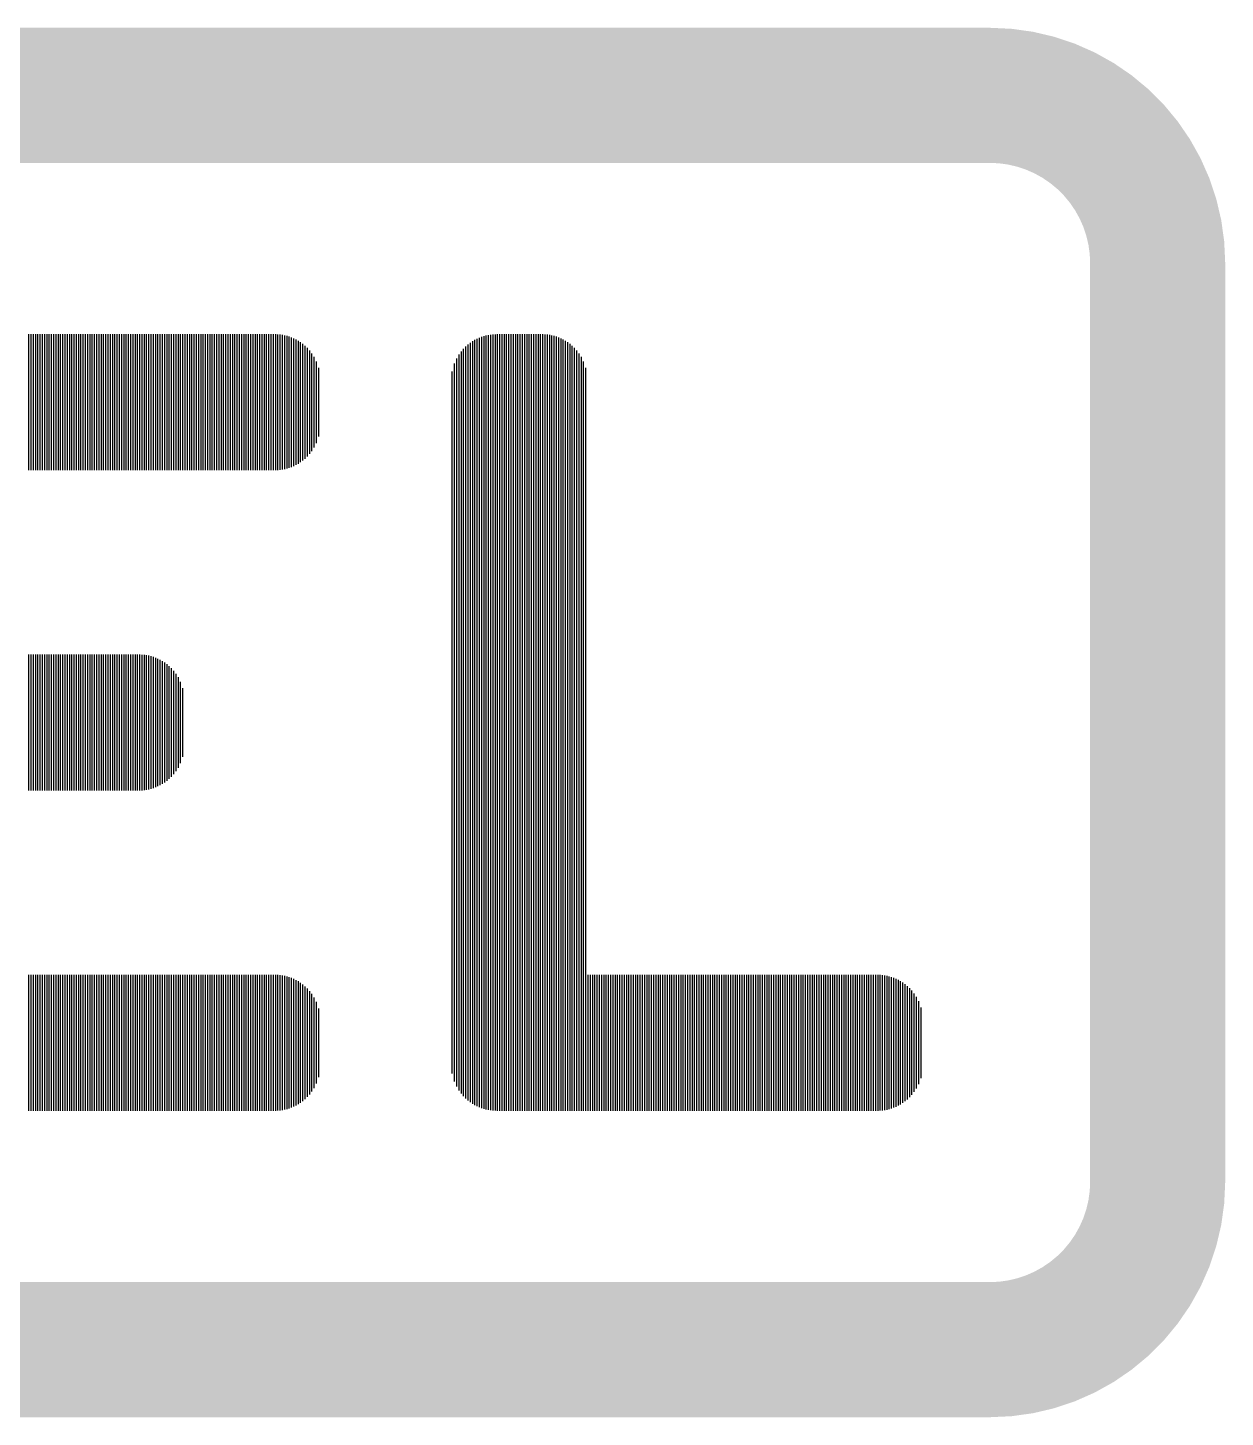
# Model space of a CAD drawing. Extents: x 1.8 to 21.6, y 5 to 12.
# Drawn here: x 13.294 to 13.915, y 7.128 to 7.848 of the extents above; entities that cross this region are included whole.
import ezdxf

# ---------------------------------------------------------------- set-up
doc = ezdxf.new("R2010")
doc.units = 0
doc.header["$MEASUREMENT"] = 0
doc.layers.get('0').update_dxf_attribs({"linetype": 'CONTINUOUS'})

msp = doc.modelspace()

# ---------------------------------------------------------------- linework, layer by layer
for p, q in [((13.29472, 7.6188), (13.29472, 7.68921)), ((13.2959, 7.6188), (13.2959, 7.68921)), ((13.29707, 7.6188), (13.29707, 7.68921)), ((13.29824, 7.6188), (13.29824, 7.68921)), ((13.29942, 7.6188), (13.29942, 7.68921)), ((13.30059, 7.6188), (13.30059, 7.68921)), ((13.30177, 7.6188), (13.30177, 7.68921)), ((13.30294, 7.6188), (13.30294, 7.68921)), ((13.30411, 7.6188), (13.30411, 7.68921)), ((13.30529, 7.6188), (13.30529, 7.68921)), ((13.30646, 7.6188), (13.30646, 7.68921)), ((13.30763, 7.6188), (13.30763, 7.68921)), ((13.30881, 7.6188), (13.30881, 7.68921)), ((13.30998, 7.6188), (13.30998, 7.68921)), ((13.31115, 7.6188), (13.31115, 7.68921)), ((13.31233, 7.6188), (13.31233, 7.68921)), ((13.3135, 7.6188), (13.3135, 7.68921)), ((13.31467, 7.6188), (13.31467, 7.68921)), ((13.31585, 7.6188), (13.31585, 7.68921)), ((13.31702, 7.6188), (13.31702, 7.68921)), ((13.31819, 7.6188), (13.31819, 7.68921)), ((13.31937, 7.6188), (13.31937, 7.68921)), ((13.32054, 7.6188), (13.32054, 7.68921)), ((13.32171, 7.6188), (13.32171, 7.68921)), ((13.32289, 7.6188), (13.32289, 7.68921)), ((13.32406, 7.6188), (13.32406, 7.68921)), ((13.32523, 7.6188), (13.32523, 7.68921)), ((13.32641, 7.6188), (13.32641, 7.68921)), ((13.32758, 7.6188), (13.32758, 7.68921)), ((13.32875, 7.6188), (13.32875, 7.68921)), ((13.32993, 7.6188), (13.32993, 7.68921)), ((13.3311, 7.6188), (13.3311, 7.68921)), ((13.33227, 7.6188), (13.33227, 7.68921)), ((13.33345, 7.6188), (13.33345, 7.68921)), ((13.33462, 7.6188), (13.33462, 7.68921)), ((13.3358, 7.6188), (13.3358, 7.68921)), ((13.33697, 7.6188), (13.33697, 7.68921)), ((13.33814, 7.6188), (13.33814, 7.68921)), ((13.33932, 7.6188), (13.33932, 7.68921)), ((13.34049, 7.6188), (13.34049, 7.68921)), ((13.34166, 7.6188), (13.34166, 7.68921)), ((13.34284, 7.6188), (13.34284, 7.68921)), ((13.34401, 7.6188), (13.34401, 7.68921)), ((13.34518, 7.6188), (13.34518, 7.68921)), ((13.34636, 7.6188), (13.34636, 7.68921)), ((13.34753, 7.6188), (13.34753, 7.68921)), ((13.3487, 7.6188), (13.3487, 7.68921)), ((13.34988, 7.6188), (13.34988, 7.68921)), ((13.35105, 7.6188), (13.35105, 7.68921)), ((13.35222, 7.6188), (13.35222, 7.68921)), ((13.3534, 7.6188), (13.3534, 7.68921)), ((13.35457, 7.6188), (13.35457, 7.68921)), ((13.35574, 7.6188), (13.35574, 7.68921)), ((13.35692, 7.6188), (13.35692, 7.68921)), ((13.35809, 7.6188), (13.35809, 7.68921)), ((13.35926, 7.6188), (13.35926, 7.68921)), ((13.36044, 7.6188), (13.36044, 7.68921)), ((13.36161, 7.6188), (13.36161, 7.68921)), ((13.36278, 7.6188), (13.36278, 7.68921)), ((13.36396, 7.6188), (13.36396, 7.68921)), ((13.36513, 7.6188), (13.36513, 7.68921)), ((13.36631, 7.6188), (13.36631, 7.68921)), ((13.36748, 7.6188), (13.36748, 7.68921)), ((13.36865, 7.6188), (13.36865, 7.68921)), ((13.36983, 7.6188), (13.36983, 7.68921)), ((13.371, 7.6188), (13.371, 7.68921)), ((13.37217, 7.6188), (13.37217, 7.68921)), ((13.37335, 7.6188), (13.37335, 7.68921)), ((13.37452, 7.6188), (13.37452, 7.68921)), ((13.37569, 7.6188), (13.37569, 7.68921)), ((13.37687, 7.6188), (13.37687, 7.68921)), ((13.37804, 7.6188), (13.37804, 7.68921)), ((13.37921, 7.6188), (13.37921, 7.68921)), ((13.38039, 7.6188), (13.38039, 7.68921)), ((13.38156, 7.6188), (13.38156, 7.68921)), ((13.38273, 7.6188), (13.38273, 7.68921)), ((13.38391, 7.6188), (13.38391, 7.68921)), ((13.38508, 7.6188), (13.38508, 7.68921)), ((13.38625, 7.6188), (13.38625, 7.68921)), ((13.38743, 7.6188), (13.38743, 7.68921)), ((13.3886, 7.6188), (13.3886, 7.68921)), ((13.38977, 7.6188), (13.38977, 7.68921)), ((13.39095, 7.6188), (13.39095, 7.68921)), ((13.39212, 7.6188), (13.39212, 7.68921)), ((13.39329, 7.6188), (13.39329, 7.68921)), ((13.39447, 7.6188), (13.39447, 7.68921)), ((13.39564, 7.6188), (13.39564, 7.68921)), ((13.39681, 7.6188), (13.39681, 7.68921)), ((13.39799, 7.6188), (13.39799, 7.68921)), ((13.39916, 7.6188), (13.39916, 7.68921)), ((13.40034, 7.6188), (13.40034, 7.68921)), ((13.40151, 7.6188), (13.40151, 7.68921)), ((13.40268, 7.6188), (13.40268, 7.68921)), ((13.40386, 7.6188), (13.40386, 7.68921)), ((13.40503, 7.6188), (13.40503, 7.68921)), ((13.4062, 7.6188), (13.4062, 7.68921)), ((13.40738, 7.6188), (13.40738, 7.68921)), ((13.40855, 7.6188), (13.40855, 7.68921)), ((13.40972, 7.6188), (13.40972, 7.68921)), ((13.4109, 7.6188), (13.4109, 7.68921)), ((13.41207, 7.6188), (13.41207, 7.68921)), ((13.41324, 7.6188), (13.41324, 7.68921)), ((13.41442, 7.6188), (13.41442, 7.68921)), ((13.41559, 7.6188), (13.41559, 7.68921)), ((13.41676, 7.6188), (13.41676, 7.68921)), ((13.41794, 7.6188), (13.41794, 7.68921)), ((13.41911, 7.6188), (13.41911, 7.68921)), ((13.42028, 7.6188), (13.42028, 7.68921)), ((13.42146, 7.6188), (13.42146, 7.68921)), ((13.42263, 7.61881), (13.42263, 7.68921)), ((13.4238, 7.61886), (13.4238, 7.68916)), ((13.42498, 7.61896), (13.42498, 7.68905)), ((13.42615, 7.61913), (13.42615, 7.68888)), ((13.42732, 7.61936), (13.42732, 7.68865)), ((13.4285, 7.61965), (13.4285, 7.68836)), ((13.42967, 7.62001), (13.42967, 7.68801)), ((13.43084, 7.62044), (13.43084, 7.68758)), ((13.43202, 7.62094), (13.43202, 7.68708)), ((13.43319, 7.62151), (13.43319, 7.6865)), ((13.43437, 7.62217), (13.43437, 7.68584)), ((13.43554, 7.62293), (13.43554, 7.68508)), ((13.43671, 7.62379), (13.43671, 7.68422)), ((13.43789, 7.62477), (13.43789, 7.68324)), ((13.5212, 7.29324), (13.5212, 7.68287)), ((13.52237, 7.29221), (13.52237, 7.6839)), ((13.52355, 7.29131), (13.52355, 7.6848)), ((13.52472, 7.29052), (13.52472, 7.68559)), ((13.52589, 7.28982), (13.52589, 7.68628)), ((13.52707, 7.28922), (13.52707, 7.68689)), ((13.52824, 7.28869), (13.52824, 7.68741)), ((13.52941, 7.28824), (13.52941, 7.68787)), ((13.53059, 7.28786), (13.53059, 7.68825)), ((13.53176, 7.28754), (13.53176, 7.68856)), ((13.53293, 7.28729), (13.53293, 7.68881)), ((13.53411, 7.28711), (13.53411, 7.689)), ((13.53528, 7.28698), (13.53528, 7.68913)), ((13.53646, 7.28691), (13.53646, 7.6892)), ((13.53763, 7.2869), (13.53763, 7.68921)), ((13.5388, 7.2869), (13.5388, 7.68921)), ((13.53998, 7.2869), (13.53998, 7.68921)), ((13.54115, 7.2869), (13.54115, 7.68921)), ((13.54232, 7.2869), (13.54232, 7.68921)), ((13.5435, 7.2869), (13.5435, 7.68921)), ((13.54467, 7.2869), (13.54467, 7.68921)), ((13.54584, 7.2869), (13.54584, 7.68921)), ((13.54702, 7.2869), (13.54702, 7.68921)), ((13.54819, 7.2869), (13.54819, 7.68921)), ((13.54936, 7.2869), (13.54936, 7.68921)), ((13.55054, 7.2869), (13.55054, 7.68921)), ((13.55171, 7.2869), (13.55171, 7.68921)), ((13.55288, 7.2869), (13.55288, 7.68921)), ((13.55406, 7.2869), (13.55406, 7.68921)), ((13.55523, 7.2869), (13.55523, 7.68921)), ((13.5564, 7.2869), (13.5564, 7.68921)), ((13.55758, 7.2869), (13.55758, 7.68921)), ((13.55875, 7.2869), (13.55875, 7.68921)), ((13.55992, 7.2869), (13.55992, 7.68921)), ((13.5611, 7.2869), (13.5611, 7.68921)), ((13.56227, 7.2869), (13.56227, 7.68916)), ((13.56344, 7.2869), (13.56344, 7.68905)), ((13.56462, 7.2869), (13.56462, 7.68888)), ((13.56579, 7.2869), (13.56579, 7.68865)), ((13.56696, 7.2869), (13.56696, 7.68836)), ((13.56814, 7.2869), (13.56814, 7.688)), ((13.56931, 7.2869), (13.56931, 7.68758)), ((13.57049, 7.2869), (13.57049, 7.68708)), ((13.57166, 7.2869), (13.57166, 7.6865)), ((13.57283, 7.2869), (13.57283, 7.68584)), ((13.57401, 7.2869), (13.57401, 7.68508)), ((13.57518, 7.2869), (13.57518, 7.68422)), ((13.57635, 7.2869), (13.57635, 7.68324)), ((13.43906, 7.6259), (13.43906, 7.68212)), ((13.44023, 7.6272), (13.44023, 7.68082)), ((13.44141, 7.62872), (13.44141, 7.6793)), ((13.44258, 7.63055), (13.44258, 7.67746)), ((13.51651, 7.29938), (13.51651, 7.67673)), ((13.51768, 7.2974), (13.51768, 7.6787)), ((13.51885, 7.29579), (13.51885, 7.68032)), ((13.52003, 7.29442), (13.52003, 7.68169)), ((13.57753, 7.2869), (13.57753, 7.68212)), ((13.5787, 7.2869), (13.5787, 7.68082)), ((13.57987, 7.2869), (13.57987, 7.6793)), ((13.58105, 7.2869), (13.58105, 7.67746)), ((13.44375, 7.63288), (13.44375, 7.67514)), ((13.44493, 7.63623), (13.44493, 7.67178)), ((13.51416, 7.30614), (13.51416, 7.66996)), ((13.51533, 7.30196), (13.51533, 7.67415)), ((13.58222, 7.2869), (13.58222, 7.67514)), ((13.58339, 7.2869), (13.58339, 7.67178)), ((13.29472, 7.45285), (13.29472, 7.52326)), ((13.2959, 7.45285), (13.2959, 7.52326)), ((13.29707, 7.45285), (13.29707, 7.52326)), ((13.29824, 7.45285), (13.29824, 7.52326)), ((13.29942, 7.45285), (13.29942, 7.52326)), ((13.30059, 7.45285), (13.30059, 7.52326)), ((13.30177, 7.45285), (13.30177, 7.52326)), ((13.30294, 7.45285), (13.30294, 7.52326)), ((13.30411, 7.45285), (13.30411, 7.52326)), ((13.30529, 7.45285), (13.30529, 7.52326)), ((13.30646, 7.45285), (13.30646, 7.52326)), ((13.30763, 7.45285), (13.30763, 7.52326)), ((13.30881, 7.45285), (13.30881, 7.52326)), ((13.30998, 7.45285), (13.30998, 7.52326)), ((13.31115, 7.45285), (13.31115, 7.52326)), ((13.31233, 7.45285), (13.31233, 7.52326)), ((13.3135, 7.45285), (13.3135, 7.52326)), ((13.31467, 7.45285), (13.31467, 7.52326)), ((13.31585, 7.45285), (13.31585, 7.52326)), ((13.31702, 7.45285), (13.31702, 7.52326)), ((13.31819, 7.45285), (13.31819, 7.52326)), ((13.31937, 7.45285), (13.31937, 7.52326)), ((13.32054, 7.45285), (13.32054, 7.52326)), ((13.32171, 7.45285), (13.32171, 7.52326)), ((13.32289, 7.45285), (13.32289, 7.52326)), ((13.32406, 7.45285), (13.32406, 7.52326)), ((13.32523, 7.45285), (13.32523, 7.52326)), ((13.32641, 7.45285), (13.32641, 7.52326)), ((13.32758, 7.45285), (13.32758, 7.52326)), ((13.32875, 7.45285), (13.32875, 7.52326)), ((13.32993, 7.45285), (13.32993, 7.52326)), ((13.3311, 7.45285), (13.3311, 7.52326)), ((13.33227, 7.45285), (13.33227, 7.52326)), ((13.33345, 7.45285), (13.33345, 7.52326)), ((13.33462, 7.45285), (13.33462, 7.52326)), ((13.3358, 7.45285), (13.3358, 7.52326)), ((13.33697, 7.45285), (13.33697, 7.52326)), ((13.33814, 7.45285), (13.33814, 7.52326)), ((13.33932, 7.45285), (13.33932, 7.52326)), ((13.34049, 7.45285), (13.34049, 7.52326)), ((13.34166, 7.45285), (13.34166, 7.52326)), ((13.34284, 7.45285), (13.34284, 7.52326)), ((13.34401, 7.45285), (13.34401, 7.52326)), ((13.34518, 7.45285), (13.34518, 7.52326)), ((13.34636, 7.45285), (13.34636, 7.52326)), ((13.34753, 7.45285), (13.34753, 7.52326)), ((13.3487, 7.45285), (13.3487, 7.52326)), ((13.34988, 7.45285), (13.34988, 7.52326)), ((13.35105, 7.45285), (13.35105, 7.52326)), ((13.35222, 7.45285), (13.35222, 7.52325)), ((13.3534, 7.4529), (13.3534, 7.5232)), ((13.35457, 7.45301), (13.35457, 7.5231)), ((13.35574, 7.45318), (13.35574, 7.52293)), ((13.35692, 7.45341), (13.35692, 7.5227)), ((13.35809, 7.4537), (13.35809, 7.52241)), ((13.35926, 7.45405), (13.35926, 7.52205)), ((13.36044, 7.45448), (13.36044, 7.52162)), ((13.36161, 7.45498), (13.36161, 7.52113)), ((13.36278, 7.45556), (13.36278, 7.52055)), ((13.36396, 7.45622), (13.36396, 7.51989)), ((13.36513, 7.45698), (13.36513, 7.51913)), ((13.36631, 7.45784), (13.36631, 7.51827)), ((13.36748, 7.45882), (13.36748, 7.51729)), ((13.36865, 7.45994), (13.36865, 7.51616)), ((13.36983, 7.46124), (13.36983, 7.51487)), ((13.371, 7.46276), (13.371, 7.51334)), ((13.37217, 7.46459), (13.37217, 7.51151)), ((13.37335, 7.46692), (13.37335, 7.50919)), ((13.37452, 7.47027), (13.37452, 7.50583)), ((13.29472, 7.2869), (13.29472, 7.3573)), ((13.2959, 7.2869), (13.2959, 7.3573)), ((13.29707, 7.2869), (13.29707, 7.3573)), ((13.29824, 7.2869), (13.29824, 7.3573)), ((13.29942, 7.2869), (13.29942, 7.3573)), ((13.30059, 7.2869), (13.30059, 7.3573)), ((13.30177, 7.2869), (13.30177, 7.3573)), ((13.30294, 7.2869), (13.30294, 7.3573)), ((13.30411, 7.2869), (13.30411, 7.3573)), ((13.30529, 7.2869), (13.30529, 7.3573)), ((13.30646, 7.2869), (13.30646, 7.3573)), ((13.30763, 7.2869), (13.30763, 7.3573)), ((13.30881, 7.2869), (13.30881, 7.3573)), ((13.30998, 7.2869), (13.30998, 7.3573)), ((13.31115, 7.2869), (13.31115, 7.3573)), ((13.31233, 7.2869), (13.31233, 7.3573)), ((13.3135, 7.2869), (13.3135, 7.3573)), ((13.31467, 7.2869), (13.31467, 7.3573)), ((13.31585, 7.2869), (13.31585, 7.3573)), ((13.31702, 7.2869), (13.31702, 7.3573)), ((13.31819, 7.2869), (13.31819, 7.3573)), ((13.31937, 7.2869), (13.31937, 7.3573)), ((13.32054, 7.2869), (13.32054, 7.3573)), ((13.32171, 7.2869), (13.32171, 7.3573)), ((13.32289, 7.2869), (13.32289, 7.3573)), ((13.32406, 7.2869), (13.32406, 7.3573)), ((13.32523, 7.2869), (13.32523, 7.3573)), ((13.32641, 7.2869), (13.32641, 7.3573)), ((13.32758, 7.2869), (13.32758, 7.3573)), ((13.32875, 7.2869), (13.32875, 7.3573)), ((13.32993, 7.2869), (13.32993, 7.3573)), ((13.3311, 7.2869), (13.3311, 7.3573)), ((13.33227, 7.2869), (13.33227, 7.3573)), ((13.33345, 7.2869), (13.33345, 7.3573)), ((13.33462, 7.2869), (13.33462, 7.3573)), ((13.3358, 7.2869), (13.3358, 7.3573)), ((13.33697, 7.2869), (13.33697, 7.3573)), ((13.33814, 7.2869), (13.33814, 7.3573)), ((13.33932, 7.2869), (13.33932, 7.3573)), ((13.34049, 7.2869), (13.34049, 7.3573)), ((13.34166, 7.2869), (13.34166, 7.3573)), ((13.34284, 7.2869), (13.34284, 7.3573)), ((13.34401, 7.2869), (13.34401, 7.3573)), ((13.34518, 7.2869), (13.34518, 7.3573)), ((13.34636, 7.2869), (13.34636, 7.3573)), ((13.34753, 7.2869), (13.34753, 7.3573)), ((13.3487, 7.2869), (13.3487, 7.3573)), ((13.34988, 7.2869), (13.34988, 7.3573)), ((13.35105, 7.2869), (13.35105, 7.3573)), ((13.35222, 7.2869), (13.35222, 7.3573)), ((13.3534, 7.2869), (13.3534, 7.3573)), ((13.35457, 7.2869), (13.35457, 7.3573)), ((13.35574, 7.2869), (13.35574, 7.3573)), ((13.35692, 7.2869), (13.35692, 7.3573)), ((13.35809, 7.2869), (13.35809, 7.3573)), ((13.35926, 7.2869), (13.35926, 7.3573)), ((13.36044, 7.2869), (13.36044, 7.3573)), ((13.36161, 7.2869), (13.36161, 7.3573)), ((13.36278, 7.2869), (13.36278, 7.3573)), ((13.36396, 7.2869), (13.36396, 7.3573)), ((13.36513, 7.2869), (13.36513, 7.3573)), ((13.36631, 7.2869), (13.36631, 7.3573)), ((13.36748, 7.2869), (13.36748, 7.3573)), ((13.36865, 7.2869), (13.36865, 7.3573)), ((13.36983, 7.2869), (13.36983, 7.3573)), ((13.371, 7.2869), (13.371, 7.3573)), ((13.37217, 7.2869), (13.37217, 7.3573)), ((13.37335, 7.2869), (13.37335, 7.3573)), ((13.37452, 7.2869), (13.37452, 7.3573)), ((13.37569, 7.2869), (13.37569, 7.3573)), ((13.37687, 7.2869), (13.37687, 7.3573)), ((13.37804, 7.2869), (13.37804, 7.3573)), ((13.37921, 7.2869), (13.37921, 7.3573)), ((13.38039, 7.2869), (13.38039, 7.3573)), ((13.38156, 7.2869), (13.38156, 7.3573)), ((13.38273, 7.2869), (13.38273, 7.3573)), ((13.38391, 7.2869), (13.38391, 7.3573)), ((13.38508, 7.2869), (13.38508, 7.3573)), ((13.38625, 7.2869), (13.38625, 7.3573)), ((13.38743, 7.2869), (13.38743, 7.3573)), ((13.3886, 7.2869), (13.3886, 7.3573)), ((13.38977, 7.2869), (13.38977, 7.3573)), ((13.39095, 7.2869), (13.39095, 7.3573)), ((13.39212, 7.2869), (13.39212, 7.3573)), ((13.39329, 7.2869), (13.39329, 7.3573)), ((13.39447, 7.2869), (13.39447, 7.3573)), ((13.39564, 7.2869), (13.39564, 7.3573)), ((13.39681, 7.2869), (13.39681, 7.3573)), ((13.39799, 7.2869), (13.39799, 7.3573)), ((13.39916, 7.2869), (13.39916, 7.3573)), ((13.40034, 7.2869), (13.40034, 7.3573)), ((13.40151, 7.2869), (13.40151, 7.3573)), ((13.40268, 7.2869), (13.40268, 7.3573)), ((13.40386, 7.2869), (13.40386, 7.3573)), ((13.40503, 7.2869), (13.40503, 7.3573)), ((13.4062, 7.2869), (13.4062, 7.3573)), ((13.40738, 7.2869), (13.40738, 7.3573)), ((13.40855, 7.2869), (13.40855, 7.3573)), ((13.40972, 7.2869), (13.40972, 7.3573)), ((13.4109, 7.2869), (13.4109, 7.3573)), ((13.41207, 7.2869), (13.41207, 7.3573)), ((13.41324, 7.2869), (13.41324, 7.3573)), ((13.41442, 7.2869), (13.41442, 7.3573)), ((13.41559, 7.2869), (13.41559, 7.3573)), ((13.41676, 7.2869), (13.41676, 7.3573)), ((13.41794, 7.2869), (13.41794, 7.3573)), ((13.41911, 7.2869), (13.41911, 7.3573)), ((13.42028, 7.2869), (13.42028, 7.3573)), ((13.42146, 7.2869), (13.42146, 7.3573)), ((13.42263, 7.2869), (13.42263, 7.3573)), ((13.4238, 7.28695), (13.4238, 7.35725)), ((13.42498, 7.28705), (13.42498, 7.35714)), ((13.42615, 7.28722), (13.42615, 7.35697)), ((13.42732, 7.28745), (13.42732, 7.35675)), ((13.4285, 7.28774), (13.4285, 7.35645)), ((13.42967, 7.2881), (13.42967, 7.3561)), ((13.43084, 7.28853), (13.43084, 7.35567)), ((13.43202, 7.28903), (13.43202, 7.35517)), ((13.43319, 7.2896), (13.43319, 7.35459)), ((13.43437, 7.29027), (13.43437, 7.35393)), ((13.43554, 7.29102), (13.43554, 7.35317)), ((13.43671, 7.29188), (13.43671, 7.35231)), ((13.43789, 7.29286), (13.43789, 7.35133)), ((13.58457, 7.2869), (13.58457, 7.3573)), ((13.58574, 7.2869), (13.58574, 7.3573)), ((13.58691, 7.2869), (13.58691, 7.3573)), ((13.58809, 7.2869), (13.58809, 7.3573)), ((13.58926, 7.2869), (13.58926, 7.3573)), ((13.59043, 7.2869), (13.59043, 7.3573)), ((13.59161, 7.2869), (13.59161, 7.3573)), ((13.59278, 7.2869), (13.59278, 7.3573)), ((13.59395, 7.2869), (13.59395, 7.3573)), ((13.59513, 7.2869), (13.59513, 7.3573)), ((13.5963, 7.2869), (13.5963, 7.3573)), ((13.59747, 7.2869), (13.59747, 7.3573)), ((13.59865, 7.2869), (13.59865, 7.3573)), ((13.59982, 7.2869), (13.59982, 7.3573)), ((13.601, 7.2869), (13.601, 7.3573)), ((13.60217, 7.2869), (13.60217, 7.3573)), ((13.60334, 7.2869), (13.60334, 7.3573)), ((13.60452, 7.2869), (13.60452, 7.3573)), ((13.60569, 7.2869), (13.60569, 7.3573)), ((13.60686, 7.2869), (13.60686, 7.3573)), ((13.60804, 7.2869), (13.60804, 7.3573)), ((13.60921, 7.2869), (13.60921, 7.3573)), ((13.61038, 7.2869), (13.61038, 7.3573)), ((13.61156, 7.2869), (13.61156, 7.3573)), ((13.61273, 7.2869), (13.61273, 7.3573)), ((13.6139, 7.2869), (13.6139, 7.3573)), ((13.61508, 7.2869), (13.61508, 7.3573)), ((13.61625, 7.2869), (13.61625, 7.3573)), ((13.61742, 7.2869), (13.61742, 7.3573)), ((13.6186, 7.2869), (13.6186, 7.3573)), ((13.61977, 7.2869), (13.61977, 7.3573)), ((13.62094, 7.2869), (13.62094, 7.3573)), ((13.62212, 7.2869), (13.62212, 7.3573)), ((13.62329, 7.2869), (13.62329, 7.3573)), ((13.62446, 7.2869), (13.62446, 7.3573)), ((13.62564, 7.2869), (13.62564, 7.3573)), ((13.62681, 7.2869), (13.62681, 7.3573)), ((13.62798, 7.2869), (13.62798, 7.3573)), ((13.62916, 7.2869), (13.62916, 7.3573)), ((13.63033, 7.2869), (13.63033, 7.3573)), ((13.6315, 7.2869), (13.6315, 7.3573)), ((13.63268, 7.2869), (13.63268, 7.3573)), ((13.63385, 7.2869), (13.63385, 7.3573)), ((13.63503, 7.2869), (13.63503, 7.3573)), ((13.6362, 7.2869), (13.6362, 7.3573)), ((13.63737, 7.2869), (13.63737, 7.3573)), ((13.63855, 7.2869), (13.63855, 7.3573)), ((13.63972, 7.2869), (13.63972, 7.3573)), ((13.64089, 7.2869), (13.64089, 7.3573)), ((13.64207, 7.2869), (13.64207, 7.3573)), ((13.64324, 7.2869), (13.64324, 7.3573)), ((13.64441, 7.2869), (13.64441, 7.3573)), ((13.64559, 7.2869), (13.64559, 7.3573)), ((13.64676, 7.2869), (13.64676, 7.3573)), ((13.64793, 7.2869), (13.64793, 7.3573)), ((13.64911, 7.2869), (13.64911, 7.3573)), ((13.65028, 7.2869), (13.65028, 7.3573)), ((13.65145, 7.2869), (13.65145, 7.3573)), ((13.65263, 7.2869), (13.65263, 7.3573)), ((13.6538, 7.2869), (13.6538, 7.3573)), ((13.65497, 7.2869), (13.65497, 7.3573)), ((13.65615, 7.2869), (13.65615, 7.3573)), ((13.65732, 7.2869), (13.65732, 7.3573)), ((13.65849, 7.2869), (13.65849, 7.3573)), ((13.65967, 7.2869), (13.65967, 7.3573)), ((13.66084, 7.2869), (13.66084, 7.3573)), ((13.66201, 7.2869), (13.66201, 7.3573)), ((13.66319, 7.2869), (13.66319, 7.3573)), ((13.66436, 7.2869), (13.66436, 7.3573)), ((13.66553, 7.2869), (13.66553, 7.3573)), ((13.66671, 7.2869), (13.66671, 7.3573)), ((13.66788, 7.2869), (13.66788, 7.3573)), ((13.66906, 7.2869), (13.66906, 7.3573)), ((13.67023, 7.2869), (13.67023, 7.3573)), ((13.6714, 7.2869), (13.6714, 7.3573)), ((13.67258, 7.2869), (13.67258, 7.3573)), ((13.67375, 7.2869), (13.67375, 7.3573)), ((13.67492, 7.2869), (13.67492, 7.3573)), ((13.6761, 7.2869), (13.6761, 7.3573)), ((13.67727, 7.2869), (13.67727, 7.3573)), ((13.67844, 7.2869), (13.67844, 7.3573)), ((13.67962, 7.2869), (13.67962, 7.3573)), ((13.68079, 7.2869), (13.68079, 7.3573)), ((13.68196, 7.2869), (13.68196, 7.3573)), ((13.68314, 7.2869), (13.68314, 7.3573)), ((13.68431, 7.2869), (13.68431, 7.3573)), ((13.68548, 7.2869), (13.68548, 7.3573)), ((13.68666, 7.2869), (13.68666, 7.3573)), ((13.68783, 7.2869), (13.68783, 7.3573)), ((13.689, 7.2869), (13.689, 7.3573)), ((13.69018, 7.2869), (13.69018, 7.3573)), ((13.69135, 7.2869), (13.69135, 7.3573)), ((13.69252, 7.2869), (13.69252, 7.3573)), ((13.6937, 7.2869), (13.6937, 7.3573)), ((13.69487, 7.2869), (13.69487, 7.3573)), ((13.69604, 7.2869), (13.69604, 7.3573)), ((13.69722, 7.2869), (13.69722, 7.3573)), ((13.69839, 7.2869), (13.69839, 7.3573)), ((13.69956, 7.2869), (13.69956, 7.3573)), ((13.70074, 7.2869), (13.70074, 7.3573)), ((13.70191, 7.2869), (13.70191, 7.3573)), ((13.70309, 7.2869), (13.70309, 7.3573)), ((13.70426, 7.2869), (13.70426, 7.3573)), ((13.70543, 7.2869), (13.70543, 7.3573)), ((13.70661, 7.2869), (13.70661, 7.3573)), ((13.70778, 7.2869), (13.70778, 7.3573)), ((13.70895, 7.2869), (13.70895, 7.3573)), ((13.71013, 7.2869), (13.71013, 7.3573)), ((13.7113, 7.2869), (13.7113, 7.3573)), ((13.71247, 7.2869), (13.71247, 7.3573)), ((13.71365, 7.2869), (13.71365, 7.3573)), ((13.71482, 7.2869), (13.71482, 7.3573)), ((13.71599, 7.2869), (13.71599, 7.3573)), ((13.71717, 7.2869), (13.71717, 7.3573)), ((13.71834, 7.2869), (13.71834, 7.3573)), ((13.71951, 7.2869), (13.71951, 7.3573)), ((13.72069, 7.2869), (13.72069, 7.3573)), ((13.72186, 7.2869), (13.72186, 7.3573)), ((13.72303, 7.2869), (13.72303, 7.3573)), ((13.72421, 7.2869), (13.72421, 7.3573)), ((13.72538, 7.2869), (13.72538, 7.3573)), ((13.72655, 7.2869), (13.72655, 7.3573)), ((13.72773, 7.2869), (13.72773, 7.3573)), ((13.7289, 7.2869), (13.7289, 7.3573)), ((13.73007, 7.2869), (13.73007, 7.3573)), ((13.73125, 7.2869), (13.73125, 7.3573)), ((13.73242, 7.2869), (13.73242, 7.3573)), ((13.73359, 7.2869), (13.73359, 7.3573)), ((13.73477, 7.2869), (13.73477, 7.3573)), ((13.73594, 7.28694), (13.73594, 7.35726)), ((13.73712, 7.28704), (13.73712, 7.35716)), ((13.73829, 7.2872), (13.73829, 7.357)), ((13.73946, 7.28742), (13.73946, 7.35678)), ((13.74064, 7.2877), (13.74064, 7.3565)), ((13.74181, 7.28805), (13.74181, 7.35615)), ((13.74298, 7.28846), (13.74298, 7.35573)), ((13.74416, 7.28895), (13.74416, 7.35524)), ((13.74533, 7.28952), (13.74533, 7.35468)), ((13.7465, 7.29017), (13.7465, 7.35403)), ((13.74768, 7.29091), (13.74768, 7.35328)), ((13.74885, 7.29176), (13.74885, 7.35244)), ((13.75002, 7.29272), (13.75002, 7.35147)), ((13.43906, 7.29399), (13.43906, 7.35021)), ((13.44023, 7.29529), (13.44023, 7.34891)), ((13.44141, 7.29681), (13.44141, 7.34739)), ((13.44258, 7.29864), (13.44258, 7.34555)), ((13.7512, 7.29383), (13.7512, 7.35037)), ((13.75237, 7.2951), (13.75237, 7.3491)), ((13.75354, 7.29658), (13.75354, 7.34761)), ((13.75472, 7.29837), (13.75472, 7.34583)), ((13.44375, 7.30097), (13.44375, 7.34323)), ((13.44493, 7.30432), (13.44493, 7.33987)), ((13.75589, 7.30061), (13.75589, 7.34359)), ((13.75706, 7.30375), (13.75706, 7.34044))]:
    msp.add_line(p, q)
at = {"const_width": 0.07}
for points in [[(12.79672, 7.81305), (13.79272, 7.81305)], [(13.87972, 7.25005), (13.87972, 7.72605)], [(12.79672, 7.16305), (13.79272, 7.16305)]]:
    msp.add_lwpolyline(points, dxfattribs=at)
for points in [[(13.87972, 7.72605, 0.414214), (13.79272, 7.81305, 0.414214)], [(13.79272, 7.16305, 0.414214), (13.87972, 7.25005, 0.414214)]]:
    msp.add_lwpolyline(points, format="xyb", dxfattribs=at)

doc.saveas('drawing.dxf')
